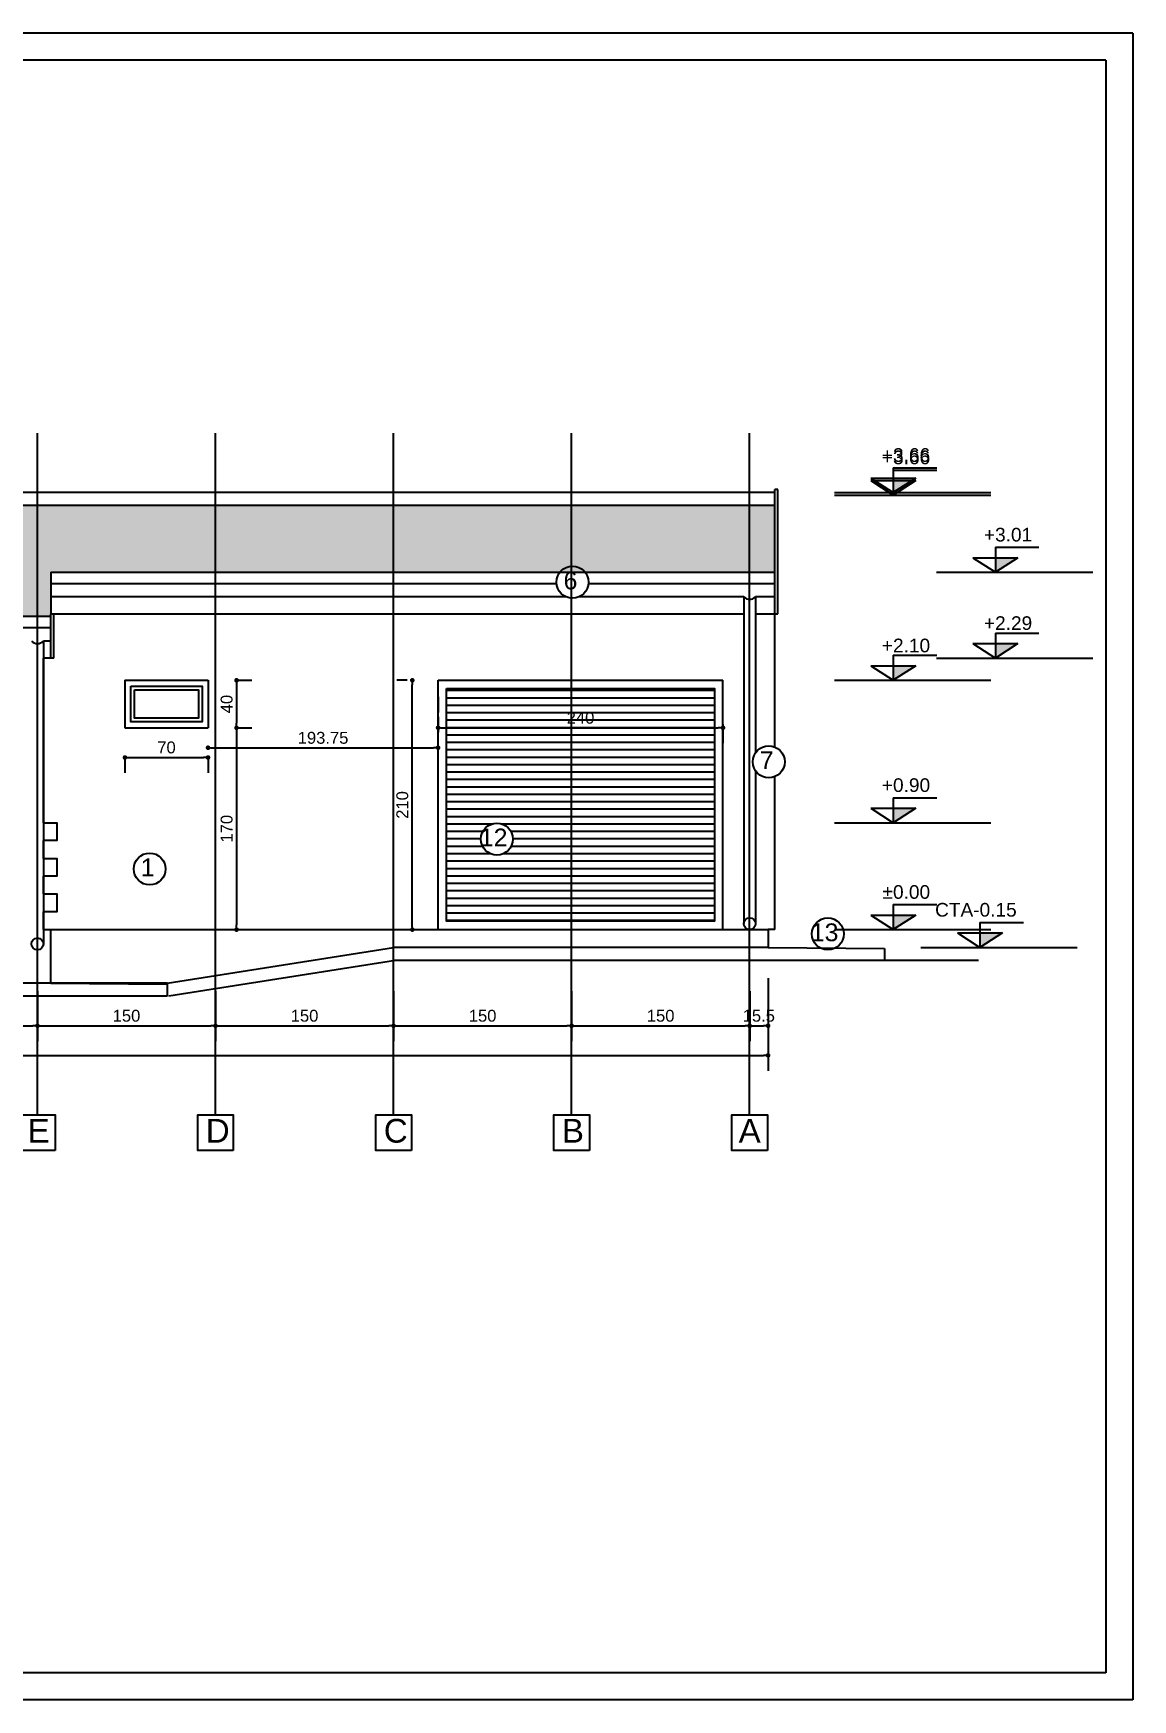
# Model space of a CAD drawing. Header units: millimetres. Extents: x 10453 to 58457, y -15634 to -5634.
# Drawn here: x 49232 to 50158, y -7918 to -6514 of the extents above; entities that cross this region are included whole.
import ezdxf

# ---------------------------------------------------------------- set-up
doc = ezdxf.new("R2010")
doc.units = ezdxf.units.MM
doc.header["$MEASUREMENT"] = 0
doc.layers.get('Defpoints').update_dxf_attribs({"color": 210, "lineweight": 0})
doc.styles.add('1pe200', font='arial.ttf', dxfattribs={"height": 55})
doc.styles.get("Standard").update_dxf_attribs({"font": 'arial.ttf', "height": 10})
doc.dimstyles.get("Standard").update_dxf_attribs({"dimscale": 1.3, "dimtxt": 35, "dimasz": 3, "dimexe": 10, "dimexo": 20, "dimgap": 2.5, "dimtad": 1, "dimdsep": 46, "dimtxsty": 'Standard', "dimblk": 'DOT', "dimcen": 3, "dimazin": 0, "dimtfac": 1, "dimtofl": 0, "dimtmove": 0, "dimatfit": 3, "dimldrblk": 'DOT', "dimfxl": 0.18, "dimtolj": 1, "dimtzin": 0, "dimlwe": -1, "dimarcsym": 0})

# ---------------------------------------------------------------- blocks, each defined once
blk = doc.blocks.new('_Dot')
at = {"color": 0, "linetype": 'ByBlock', "lineweight": -2}
blk.add_line((-0.5, 0), (-1, 0), dxfattribs=at)
at = {"color": 0, "linetype": 'ByBlock', "const_width": 0.5}
blk.add_lwpolyline([(-0.25, 0, 1), (0.25, 0, 1)], format="xyb", close=True, dxfattribs=at)
blk = doc.blocks.new('*D322')
at = {"color": 0, "ltscale": 10, "transparency": 16777216}
for p, q in [((49085.5, -7321.2), (49085.5, -7363.3)), ((49235.5, -7321.2), (49235.5, -7363.3))]:
    blk.add_line(p, q, dxfattribs=at)
at = {"color": 0, "linetype": 'ByBlock', "lineweight": -2, "ltscale": 10, "transparency": 16777216}
blk.add_line((49089.4, -7350.3), (49231.6, -7350.3), dxfattribs=at)
at = {"layer": 'Defpoints', "color": 0, "ltscale": 10, "transparency": 16777216}
for p in [(49085.5, -7295.2), (49235.5, -7295.2), (49235.5, -7350.3)]:
    blk.add_point(p, dxfattribs=at)
at = {"color": 0, "lineweight": -2, "ltscale": 10, "transparency": 16777216, "xscale": 3.9, "yscale": 3.9, "zscale": 3.9, "rotation": 180}
blk.add_blockref('_Dot', (49085.5, -7350.3), dxfattribs=at)
at = {"color": 0, "lineweight": -2, "ltscale": 10, "transparency": 16777216, "xscale": 3.9, "yscale": 3.9, "zscale": 3.9}
blk.add_blockref('_Dot', (49235.5, -7350.3), dxfattribs=at)
at = {"color": 0, "ltscale": 10, "transparency": 16777216, "insert": (49160.5, -7341.9), "char_height": 10, "attachment_point": 5}
blk.add_mtext('\\A1;150', dxfattribs=at)
blk = doc.blocks.new('*D323')
at = {"color": 0, "ltscale": 10, "transparency": 16777216}
for p, q in [((49235.5, -7321.2), (49235.5, -7363.3)), ((49385.5, -7321.2), (49385.5, -7363.3))]:
    blk.add_line(p, q, dxfattribs=at)
at = {"color": 0, "linetype": 'ByBlock', "lineweight": -2, "ltscale": 10, "transparency": 16777216}
blk.add_line((49239.4, -7350.3), (49381.6, -7350.3), dxfattribs=at)
at = {"layer": 'Defpoints', "color": 0, "ltscale": 10, "transparency": 16777216}
for p in [(49235.5, -7295.2), (49385.5, -7295.2), (49385.5, -7350.3)]:
    blk.add_point(p, dxfattribs=at)
at = {"color": 0, "lineweight": -2, "ltscale": 10, "transparency": 16777216, "xscale": 3.9, "yscale": 3.9, "zscale": 3.9, "rotation": 180}
blk.add_blockref('_Dot', (49235.5, -7350.3), dxfattribs=at)
at = {"color": 0, "lineweight": -2, "ltscale": 10, "transparency": 16777216, "xscale": 3.9, "yscale": 3.9, "zscale": 3.9}
blk.add_blockref('_Dot', (49385.5, -7350.3), dxfattribs=at)
at = {"color": 0, "ltscale": 10, "transparency": 16777216, "insert": (49310.5, -7341.9), "char_height": 10, "attachment_point": 5}
blk.add_mtext('\\A1;150', dxfattribs=at)
blk = doc.blocks.new('*D324')
at = {"color": 0, "ltscale": 10, "transparency": 16777216}
for p, q in [((49385.5, -7321.2), (49385.5, -7363.3)), ((49535.5, -7321.2), (49535.5, -7363.3))]:
    blk.add_line(p, q, dxfattribs=at)
at = {"color": 0, "linetype": 'ByBlock', "lineweight": -2, "ltscale": 10, "transparency": 16777216}
blk.add_line((49389.4, -7350.3), (49531.6, -7350.3), dxfattribs=at)
at = {"layer": 'Defpoints', "color": 0, "ltscale": 10, "transparency": 16777216}
for p in [(49385.5, -7295.2), (49535.5, -7295.2), (49535.5, -7350.3)]:
    blk.add_point(p, dxfattribs=at)
at = {"color": 0, "lineweight": -2, "ltscale": 10, "transparency": 16777216, "xscale": 3.9, "yscale": 3.9, "zscale": 3.9, "rotation": 180}
blk.add_blockref('_Dot', (49385.5, -7350.3), dxfattribs=at)
at = {"color": 0, "lineweight": -2, "ltscale": 10, "transparency": 16777216, "xscale": 3.9, "yscale": 3.9, "zscale": 3.9}
blk.add_blockref('_Dot', (49535.5, -7350.3), dxfattribs=at)
at = {"color": 0, "ltscale": 10, "transparency": 16777216, "insert": (49460.5, -7341.9), "char_height": 10, "attachment_point": 5}
blk.add_mtext('\\A1;150', dxfattribs=at)
blk = doc.blocks.new('*D325')
at = {"color": 0, "ltscale": 10, "transparency": 16777216}
for p, q in [((49535.5, -7321.2), (49535.5, -7363.3)), ((49685.5, -7321.2), (49685.5, -7363.3))]:
    blk.add_line(p, q, dxfattribs=at)
at = {"color": 0, "linetype": 'ByBlock', "lineweight": -2, "ltscale": 10, "transparency": 16777216}
blk.add_line((49539.4, -7350.3), (49681.6, -7350.3), dxfattribs=at)
at = {"layer": 'Defpoints', "color": 0, "ltscale": 10, "transparency": 16777216}
for p in [(49535.5, -7295.2), (49685.5, -7295.2), (49685.5, -7350.3)]:
    blk.add_point(p, dxfattribs=at)
at = {"color": 0, "lineweight": -2, "ltscale": 10, "transparency": 16777216, "xscale": 3.9, "yscale": 3.9, "zscale": 3.9, "rotation": 180}
blk.add_blockref('_Dot', (49535.5, -7350.3), dxfattribs=at)
at = {"color": 0, "lineweight": -2, "ltscale": 10, "transparency": 16777216, "xscale": 3.9, "yscale": 3.9, "zscale": 3.9}
blk.add_blockref('_Dot', (49685.5, -7350.3), dxfattribs=at)
at = {"color": 0, "ltscale": 10, "transparency": 16777216, "insert": (49610.5, -7341.9), "char_height": 10, "attachment_point": 5}
blk.add_mtext('\\A1;150', dxfattribs=at)
blk = doc.blocks.new('*D326')
at = {"color": 0, "ltscale": 10, "transparency": 16777216}
for p, q in [((49685.5, -7321.2), (49685.5, -7363.3)), ((49835.5, -7321.2), (49835.5, -7363.3))]:
    blk.add_line(p, q, dxfattribs=at)
at = {"color": 0, "linetype": 'ByBlock', "lineweight": -2, "ltscale": 10, "transparency": 16777216}
blk.add_line((49689.4, -7350.3), (49831.6, -7350.3), dxfattribs=at)
at = {"layer": 'Defpoints', "color": 0, "ltscale": 10, "transparency": 16777216}
for p in [(49685.5, -7295.2), (49835.5, -7295.2), (49835.5, -7350.3)]:
    blk.add_point(p, dxfattribs=at)
at = {"color": 0, "lineweight": -2, "ltscale": 10, "transparency": 16777216, "xscale": 3.9, "yscale": 3.9, "zscale": 3.9, "rotation": 180}
blk.add_blockref('_Dot', (49685.5, -7350.3), dxfattribs=at)
at = {"color": 0, "lineweight": -2, "ltscale": 10, "transparency": 16777216, "xscale": 3.9, "yscale": 3.9, "zscale": 3.9}
blk.add_blockref('_Dot', (49835.5, -7350.3), dxfattribs=at)
at = {"color": 0, "ltscale": 10, "transparency": 16777216, "insert": (49760.5, -7341.9), "char_height": 10, "attachment_point": 5}
blk.add_mtext('\\A1;150', dxfattribs=at)
blk = doc.blocks.new('*D327')
at = {"color": 0, "ltscale": 10, "transparency": 16777216}
for p, q in [((49851, -7310.3), (49851, -7363.3)), ((49835.5, -7321.2), (49835.5, -7363.3))]:
    blk.add_line(p, q, dxfattribs=at)
at = {"color": 0, "linetype": 'ByBlock', "lineweight": -2, "ltscale": 10, "transparency": 16777216}
blk.add_line((49839.4, -7350.3), (49847.1, -7350.3), dxfattribs=at)
at = {"layer": 'Defpoints', "color": 0, "ltscale": 10, "transparency": 16777216}
for p in [(49851, -7284.3), (49835.5, -7295.2), (49851, -7350.3)]:
    blk.add_point(p, dxfattribs=at)
at = {"color": 0, "lineweight": -2, "ltscale": 10, "transparency": 16777216, "xscale": 3.9, "yscale": 3.9, "zscale": 3.9, "rotation": 180}
blk.add_blockref('_Dot', (49835.5, -7350.3), dxfattribs=at)
at = {"color": 0, "lineweight": -2, "ltscale": 10, "transparency": 16777216, "xscale": 3.9, "yscale": 3.9, "zscale": 3.9}
blk.add_blockref('_Dot', (49851, -7350.3), dxfattribs=at)
at = {"color": 0, "ltscale": 10, "transparency": 16777216, "insert": (49843.2, -7341.9), "char_height": 10, "attachment_point": 5}
blk.add_mtext('\\A1;15.5', dxfattribs=at)
blk = doc.blocks.new('*D336')
at = {"color": 0, "ltscale": 10, "transparency": 16777216}
for p, q in [((49309.2, -7125.3), (49309.2, -7137.3)), ((49379.2, -7125.3), (49379.2, -7137.3))]:
    blk.add_line(p, q, dxfattribs=at)
at = {"color": 0, "linetype": 'ByBlock', "lineweight": -2, "ltscale": 10, "transparency": 16777216}
blk.add_line((49313.1, -7124.3), (49375.3, -7124.3), dxfattribs=at)
at = {"layer": 'Defpoints', "color": 0, "ltscale": 10, "transparency": 16777216}
for p in [(49309.2, -7099.3), (49379.2, -7099.3), (49379.2, -7124.3)]:
    blk.add_point(p, dxfattribs=at)
at = {"color": 0, "lineweight": -2, "ltscale": 10, "transparency": 16777216, "xscale": 3.9, "yscale": 3.9, "zscale": 3.9, "rotation": 180}
blk.add_blockref('_Dot', (49309.2, -7124.3), dxfattribs=at)
at = {"color": 0, "lineweight": -2, "ltscale": 10, "transparency": 16777216, "xscale": 3.9, "yscale": 3.9, "zscale": 3.9}
blk.add_blockref('_Dot', (49379.2, -7124.3), dxfattribs=at)
at = {"color": 0, "ltscale": 10, "transparency": 16777216, "insert": (49344.2, -7115.9), "char_height": 10, "attachment_point": 5}
blk.add_mtext('\\A1;70', dxfattribs=at)
blk = doc.blocks.new('*D337')
at = {"color": 0, "ltscale": 10, "transparency": 16777216}
for p, q in [((49573, -7090.1), (49573, -7103.1)), ((49379.2, -7125.3), (49379.2, -7129.1))]:
    blk.add_line(p, q, dxfattribs=at)
at = {"color": 0, "linetype": 'ByBlock', "lineweight": -2, "ltscale": 10, "transparency": 16777216}
blk.add_line((49383.1, -7116.1), (49569.1, -7116.1), dxfattribs=at)
at = {"layer": 'Defpoints', "color": 0, "ltscale": 10, "transparency": 16777216}
for p in [(49379.2, -7099.3), (49573, -7116.1), (49573, -7116.1)]:
    blk.add_point(p, dxfattribs=at)
at = {"color": 0, "lineweight": -2, "ltscale": 10, "transparency": 16777216, "xscale": 3.9, "yscale": 3.9, "zscale": 3.9, "rotation": 180}
blk.add_blockref('_Dot', (49379.2, -7116.1), dxfattribs=at)
at = {"color": 0, "lineweight": -2, "ltscale": 10, "transparency": 16777216, "xscale": 3.9, "yscale": 3.9, "zscale": 3.9}
blk.add_blockref('_Dot', (49573, -7116.1), dxfattribs=at)
at = {"color": 0, "ltscale": 10, "transparency": 16777216, "insert": (49476.1, -7107.8), "char_height": 10, "attachment_point": 5}
blk.add_mtext('\\A1;193.75', dxfattribs=at)
blk = doc.blocks.new('*D338')
at = {"color": 0, "ltscale": 10, "transparency": 16777216}
for p, q in [((49573, -7073.3), (49573, -7086.3)), ((49813, -7096.3), (49813, -7112.3))]:
    blk.add_line(p, q, dxfattribs=at)
at = {"color": 0, "linetype": 'ByBlock', "lineweight": -2, "ltscale": 10, "transparency": 16777216}
blk.add_line((49576.9, -7099.3), (49809.1, -7099.3), dxfattribs=at)
at = {"layer": 'Defpoints', "color": 0, "ltscale": 10, "transparency": 16777216}
for p in [(49813, -7070.3), (49573, -7099.3), (49813, -7099.3)]:
    blk.add_point(p, dxfattribs=at)
at = {"color": 0, "lineweight": -2, "ltscale": 10, "transparency": 16777216, "xscale": 3.9, "yscale": 3.9, "zscale": 3.9, "rotation": 180}
blk.add_blockref('_Dot', (49573, -7099.3), dxfattribs=at)
at = {"color": 0, "lineweight": -2, "ltscale": 10, "transparency": 16777216, "xscale": 3.9, "yscale": 3.9, "zscale": 3.9}
blk.add_blockref('_Dot', (49813, -7099.3), dxfattribs=at)
at = {"color": 0, "ltscale": 10, "transparency": 16777216, "insert": (49693, -7090.9), "char_height": 10, "attachment_point": 5}
blk.add_mtext('\\A1;240', dxfattribs=at)
blk = doc.blocks.new('*D339')
at = {"color": 0, "ltscale": 10, "transparency": 16777216}
for p, q in [((49547, -7059.3), (49538.3, -7059.3)), ((49530.7, -7269.3), (49538.3, -7269.3))]:
    blk.add_line(p, q, dxfattribs=at)
at = {"color": 0, "linetype": 'ByBlock', "lineweight": -2, "ltscale": 10, "transparency": 16777216}
blk.add_line((49551.3, -7265.4), (49551.3, -7063.2), dxfattribs=at)
at = {"layer": 'Defpoints', "color": 0, "ltscale": 10, "transparency": 16777216}
for p in [(49551.3, -7059.3), (49573, -7059.3), (49556.7, -7269.3)]:
    blk.add_point(p, dxfattribs=at)
at = {"color": 0, "lineweight": -2, "ltscale": 10, "transparency": 16777216, "xscale": 3.9, "yscale": 3.9, "zscale": 3.9}
for p, rotation in [((49551.3, -7059.3), 90), ((49551.3, -7269.3), 270)]:
    blk.add_blockref('_Dot', p, dxfattribs=dict(at, rotation=rotation))
at = {"color": 0, "ltscale": 10, "transparency": 16777216, "insert": (49542.9, -7164.3), "char_height": 10, "attachment_point": 5, "rotation": 90}
blk.add_mtext('\\A1;210', dxfattribs=at)
blk = doc.blocks.new('*D340')
at = {"color": 0, "ltscale": 10, "transparency": 16777216}
for p, q in [((49405.2, -7059.3), (49416.2, -7059.3)), ((49405.2, -7099.3), (49416.2, -7099.3))]:
    blk.add_line(p, q, dxfattribs=at)
at = {"color": 0, "linetype": 'ByBlock', "lineweight": -2, "ltscale": 10, "transparency": 16777216}
blk.add_line((49403.2, -7063.2), (49403.2, -7095.4), dxfattribs=at)
at = {"layer": 'Defpoints', "color": 0, "ltscale": 10, "transparency": 16777216}
for p in [(49379.2, -7059.3), (49379.2, -7099.3), (49403.2, -7099.3)]:
    blk.add_point(p, dxfattribs=at)
at = {"color": 0, "lineweight": -2, "ltscale": 10, "transparency": 16777216, "xscale": 3.9, "yscale": 3.9, "zscale": 3.9}
for p, rotation in [((49403.2, -7059.3), 90), ((49403.2, -7099.3), 270)]:
    blk.add_blockref('_Dot', p, dxfattribs=dict(at, rotation=rotation))
at = {"color": 0, "ltscale": 10, "transparency": 16777216, "insert": (49394.9, -7079.3), "char_height": 10, "attachment_point": 5, "rotation": 90}
blk.add_mtext('\\A1;40', dxfattribs=at)
blk = doc.blocks.new('*D341')
at = {"color": 0, "ltscale": 10, "transparency": 16777216}
for p, q in [((48470, -7340.3), (48470, -7388.2)), ((49851, -7340.3), (49851, -7388.2))]:
    blk.add_line(p, q, dxfattribs=at)
at = {"color": 0, "linetype": 'ByBlock', "lineweight": -2, "ltscale": 10, "transparency": 16777216}
blk.add_line((48473.9, -7375.2), (49847.1, -7375.2), dxfattribs=at)
at = {"layer": 'Defpoints', "color": 0, "ltscale": 10, "transparency": 16777216}
for p in [(48470, -7314.3), (49851, -7314.3), (49851, -7375.2)]:
    blk.add_point(p, dxfattribs=at)
at = {"color": 0, "lineweight": -2, "ltscale": 10, "transparency": 16777216, "xscale": 3.9, "yscale": 3.9, "zscale": 3.9, "rotation": 180}
blk.add_blockref('_Dot', (48470, -7375.2), dxfattribs=at)
at = {"color": 0, "lineweight": -2, "ltscale": 10, "transparency": 16777216, "xscale": 3.9, "yscale": 3.9, "zscale": 3.9}
blk.add_blockref('_Dot', (49851, -7375.2), dxfattribs=at)
at = {"color": 0, "ltscale": 10, "transparency": 16777216, "insert": (49160.5, -7366.9), "char_height": 10, "attachment_point": 5}
blk.add_mtext('\\A1;1381', dxfattribs=at)
blk = doc.blocks.new('*D368')
at = {"color": 0, "ltscale": 10, "transparency": 16777216}
for p, q in [((49405.2, -7099.3), (49416.2, -7099.3)), ((49405.2, -7269.3), (49416.2, -7269.3))]:
    blk.add_line(p, q, dxfattribs=at)
at = {"color": 0, "linetype": 'ByBlock', "lineweight": -2, "ltscale": 10, "transparency": 16777216}
blk.add_line((49403.2, -7103.2), (49403.2, -7265.4), dxfattribs=at)
at = {"layer": 'Defpoints', "color": 0, "ltscale": 10, "transparency": 16777216}
for p in [(49379.2, -7099.3), (49379.2, -7269.3), (49403.2, -7269.3)]:
    blk.add_point(p, dxfattribs=at)
at = {"color": 0, "lineweight": -2, "ltscale": 10, "transparency": 16777216, "xscale": 3.9, "yscale": 3.9, "zscale": 3.9}
for p, rotation in [((49403.2, -7099.3), 90), ((49403.2, -7269.3), 270)]:
    blk.add_blockref('_Dot', p, dxfattribs=dict(at, rotation=rotation))
at = {"color": 0, "ltscale": 10, "transparency": 16777216, "insert": (49394.9, -7184.3), "char_height": 10, "attachment_point": 5, "rotation": 90}
blk.add_mtext('\\A1;170', dxfattribs=at)

msp = doc.modelspace()

# ---------------------------------------------------------------- hatches: boundary and pattern name
at = {"ltscale": 10}
h = msp.add_hatch(dxfattribs=at)
h.set_pattern_fill('AR-RSHKE', color=256, scale=1.5, angle=180, style=0)
h.set_pattern_definition([(180, (31501.795, -11692.68), (-38.25, -18), [9, -7.5, 10.5, -4.5, 13.5, -6]), (180, (31492.795, -11693.43), (-38.25, -18), [7.5, -28.5, 6, -9]), (180, (31474.795, -11691.556), (-38.25, -18), [4.5, -46.5]), (270, (31501.795, -11692.68), (12.75, -18), [17.25, -54.75]), (270, (31492.795, -11692.68), (12.75, -18), [16.875, -55.125]), (270, (31485.295, -11692.68), (12.75, -18), [15.75, -56.25]), (270, (31474.795, -11691.556), (12.75, -18), [17.25, -54.75]), (270, (31470.295, -11691.556), (12.75, -18), [17.25, -54.75]), (270, (31456.795, -11692.68), (12.75, -18), [16.5, -55.5])])
h.paths.add_polyline_path([(49856.739, -6912), (48464.239, -6912), (48464.239, -7005.489), (49246.739, -7005.489), (49246.739, -7003.436), (49246.739, -6968.291), (49856.739, -6968.291)])
h = msp.add_hatch(dxfattribs=at)
h.set_pattern_fill('ANSI31', color=256, scale=50, angle=135, style=0)
h.set_pattern_definition([(180, (31501.7954, -11692.6805), (-1e-15, -6.25), [])])
edge = h.paths.add_edge_path()
edge.add_arc((49622.555, -7193.042), 13.422, 0, 360)
h.paths.add_polyline_path([(49579.989, -7262.269), (49805.989, -7262.269), (49805.989, -7066.269), (49579.989, -7066.269)])

# ---------------------------------------------------------------- linework, layer by layer
at = {"ltscale": 2}
for p, q in [((50158.165, -6514.325), (48162.965, -6514.325)), ((50158.165, -6514.325), (50158.165, -7917.93)), ((50158.165, -7917.93), (48162.965, -7917.93))]:
    msp.add_line(p, q, dxfattribs=at)
at = {"ltscale": 10}
for p, q in [((50158.165, -6514.325), (50158.165, -7917.93)), ((50135.665, -6536.825), (48185.465, -6536.825)), ((50135.665, -6536.825), (50135.665, -7895.43)), ((49956.504, -6880.189), (49956.504, -6901.207)), ((49956.504, -6882.189), (49956.504, -6903.207)), ((49856.739, -6901.207), (48464.239, -6901.207)), ((49856.739, -7003.436), (49856.739, -6898.707)), ((49859.239, -6898.707), (49856.739, -6898.707)), ((49859.239, -7003.436), (49859.239, -6898.707)), ((49906.871, -6901.207), (50038.58, -6901.207)), ((49906.871, -6903.207), (50038.58, -6903.207)), ((49856.739, -6912), (48464.239, -6912)), ((50042.489, -6947.273), (50042.489, -6968.291)), ((49246.739, -6968.291), (49856.739, -6968.291)), ((49246.739, -6968.291), (49246.739, -7003.436)), ((49992.857, -6968.291), (50124.565, -6968.291)), ((49246.739, -7003.436), (49830.489, -7003.436)), ((49246.739, -7040.633), (49246.739, -7003.436)), ((49249.239, -7040.633), (49249.239, -7003.436)), ((49840.489, -7003.436), (49856.739, -7003.436)), ((49856.739, -7003.436), (49859.239, -7003.436)), ((49856.739, -7115.568), (49856.739, -7003.436)), ((49246.739, -7005.489), (48464.239, -7005.489)), ((50042.489, -7019.615), (50042.489, -7040.633)), ((49249.239, -7040.633), (49240.489, -7040.633)), ((49240.489, -7179.269), (49240.489, -7040.633)), ((49956.504, -7038.25), (49956.504, -7059.269)), ((49956.504, -7038.25), (49956.504, -7059.269)), ((49992.857, -7040.633), (50124.565, -7040.633)), ((49309.239, -7059.269), (49309.239, -7099.269)), ((49309.239, -7059.269), (49379.239, -7059.269)), ((49379.239, -7059.269), (49379.239, -7099.269)), ((49572.989, -7269.269), (49572.989, -7059.269)), ((49572.989, -7059.269), (49812.989, -7059.269)), ((49812.989, -7269.269), (49812.989, -7059.269)), ((49906.871, -7059.269), (50038.58, -7059.269)), ((49906.871, -7059.269), (50038.58, -7059.269)), ((49309.239, -7099.269), (49379.239, -7099.269)), ((49856.739, -7269.269), (49856.739, -7140.348)), ((49956.504, -7158.25), (49956.504, -7179.269)), ((49956.504, -7158.25), (49956.504, -7179.269)), ((49906.871, -7179.269), (50038.58, -7179.269)), ((49906.871, -7179.269), (50038.58, -7179.269)), ((49240.489, -7209.269), (49240.489, -7194.269)), ((49240.489, -7239.269), (49240.489, -7224.269)), ((49240.489, -7269.269), (49240.489, -7254.269)), ((49956.504, -7248.25), (49956.504, -7269.269)), ((49956.504, -7248.25), (49956.504, -7269.269)), ((49240.489, -7269.269), (49246.739, -7269.269)), ((49246.739, -7269.269), (49556.739, -7269.269)), ((49246.739, -7314.269), (49246.739, -7269.269)), ((49556.739, -7269.269), (49850.989, -7269.269)), ((49850.989, -7269.269), (49850.989, -7284.269)), ((49856.739, -7269.269), (49850.989, -7269.269)), ((49906.871, -7269.269), (49972.725, -7269.269)), ((49906.871, -7269.269), (50038.58, -7269.269)), ((50029.437, -7263.25), (50029.437, -7284.269)), ((49344.739, -7314.269), (49535.489, -7284.269)), ((49850.989, -7284.269), (49535.489, -7284.269)), ((49850.989, -7284.269), (49948.989, -7285.249)), ((49979.805, -7284.269), (50111.513, -7284.269)), ((49346.293, -7325.127), (49537.043, -7295.127)), ((49850.989, -7295.249), (49535.489, -7295.249)), ((50028.264, -7295.249), (49850.989, -7295.249)), ((49948.989, -7285.249), (49948.989, -7295.249)), ((49344.739, -7325.249), (48310.572, -7325.249)), ((49344.739, -7314.269), (48469.995, -7314.269)), ((49246.739, -7314.269), (49344.739, -7315.249)), ((49344.739, -7314.269), (49344.739, -7325.249)), ((50135.665, -7895.43), (48185.465, -7895.43)), ((50158.165, -7917.93), (48162.965, -7917.93))]:
    msp.add_line(p, q, dxfattribs=at)
at = {"color": 19, "ltscale": 2}
for p, q in [((49235.489, -7425.249), (49235.489, -6851.207)), ((49385.489, -7425.249), (49385.489, -6851.207)), ((49535.489, -7425.249), (49535.489, -6851.207)), ((49685.489, -7425.249), (49685.489, -6851.207)), ((49835.489, -7425.249), (49835.489, -6851.207))]:
    msp.add_line(p, q, dxfattribs=at)
at = {"linetype": 'Continuous'}
for p, q in [((49937.542, -6888.977), (49956.504, -6901.207)), ((49937.542, -6888.977), (49975.466, -6888.977)), ((49937.542, -6890.977), (49956.504, -6903.207)), ((49937.542, -6890.977), (49975.466, -6890.977)), ((49956.504, -6880.189), (49993.23, -6880.189)), ((49956.504, -6882.189), (49993.23, -6882.189)), ((49975.466, -6888.977), (49956.504, -6901.207)), ((49975.466, -6890.977), (49956.504, -6903.207)), ((50042.489, -6947.273), (50079.215, -6947.273)), ((50023.527, -6956.062), (50042.489, -6968.291)), ((50023.527, -6956.062), (50061.451, -6956.062)), ((50061.451, -6956.062), (50042.489, -6968.291)), ((50023.527, -7028.404), (50042.489, -7040.633)), ((50023.527, -7028.404), (50061.451, -7028.404)), ((50042.489, -7019.615), (50079.215, -7019.615)), ((50061.451, -7028.404), (50042.489, -7040.633)), ((49956.504, -7038.25), (49993.23, -7038.25)), ((49956.504, -7038.25), (49993.23, -7038.25)), ((49937.542, -7047.039), (49956.504, -7059.269)), ((49937.542, -7047.039), (49975.466, -7047.039)), ((49937.542, -7047.039), (49956.504, -7059.269)), ((49937.542, -7047.039), (49975.466, -7047.039)), ((49975.466, -7047.039), (49956.504, -7059.269)), ((49975.466, -7047.039), (49956.504, -7059.269)), ((49956.504, -7158.25), (49993.23, -7158.25)), ((49956.504, -7158.25), (49993.23, -7158.25)), ((49937.542, -7167.039), (49956.504, -7179.269)), ((49937.542, -7167.039), (49975.466, -7167.039)), ((49937.542, -7167.039), (49956.504, -7179.269)), ((49937.542, -7167.039), (49975.466, -7167.039)), ((49975.466, -7167.039), (49956.504, -7179.269)), ((49975.466, -7167.039), (49956.504, -7179.269)), ((49956.504, -7248.25), (49993.23, -7248.25)), ((49956.504, -7248.25), (49993.23, -7248.25)), ((49937.542, -7257.039), (49956.504, -7269.269)), ((49937.542, -7257.039), (49975.466, -7257.039)), ((49937.542, -7257.039), (49956.504, -7269.269)), ((49937.542, -7257.039), (49975.466, -7257.039)), ((49975.466, -7257.039), (49956.504, -7269.269)), ((49975.466, -7257.039), (49956.504, -7269.269)), ((50029.437, -7263.25), (50066.163, -7263.25)), ((50010.475, -7272.039), (50029.437, -7284.269)), ((50010.475, -7272.039), (50048.399, -7272.039)), ((50048.399, -7272.039), (50029.437, -7284.269))]:
    msp.add_line(p, q, dxfattribs=at)
for p, q in [((49672.902, -6978.034), (49246.739, -6978.034)), ((49681.187, -6989.041), (49246.739, -6989.041)), ((49830.489, -6989.041), (49691.309, -6989.041)), ((49856.739, -6978.034), (49699.594, -6978.034)), ((49830.489, -6989.041), (49830.489, -7264.269)), ((49856.739, -6989.041), (49840.489, -6989.041)), ((49840.489, -6989.041), (49840.489, -7120.398)), ((49246.739, -7015.231), (48685.507, -7015.231)), ((49246.739, -7026.238), (49240.489, -7026.238)), ((49240.489, -7026.238), (49240.489, -7281.312)), ((49840.489, -7135.518), (49840.489, -7264.269))]:
    msp.add_line(p, q)
at = {"ltscale": 10}
for points in [[(49314.239, -7064.269), (49374.239, -7064.269), (49374.239, -7094.269), (49314.239, -7094.269)], [(49317.239, -7067.269), (49371.239, -7067.269), (49371.239, -7091.269), (49317.239, -7091.269)], [(49579.989, -7066.269), (49805.989, -7066.269), (49805.989, -7262.269), (49579.989, -7262.269)], [(49250.489, -7455.249), (49220.489, -7455.249), (49220.489, -7425.249), (49250.489, -7425.249)], [(49400.489, -7455.249), (49370.489, -7455.249), (49370.489, -7425.249), (49400.489, -7425.249)], [(49550.489, -7455.249), (49520.489, -7455.249), (49520.489, -7425.249), (49550.489, -7425.249)], [(49700.489, -7455.249), (49670.489, -7455.249), (49670.489, -7425.249), (49700.489, -7425.249)], [(49850.489, -7455.249), (49820.489, -7455.249), (49820.489, -7425.249), (49850.489, -7425.249)]]:
    msp.add_lwpolyline(points, close=True, dxfattribs=at)
for points in [[(49240.489, -7179.269), (49251.739, -7179.269), (49251.739, -7194.269), (49240.489, -7194.269)], [(49240.489, -7209.269), (49251.739, -7209.269), (49251.739, -7224.269), (49240.489, -7224.269)], [(49240.489, -7239.269), (49251.739, -7239.269), (49251.739, -7254.269), (49240.489, -7254.269)]]:
    msp.add_lwpolyline(points, dxfattribs=at)
for centre, radius in [((49686.248, -6976.61), 13.422), ((49851.579, -7127.958), 13.422), ((49622.555, -7193.042), 13.422), ((49330.02, -7218.23), 13.422), ((49835.489, -7264.269), 5), ((49901.368, -7272.929), 13.422), ((49235.489, -7281.312), 5)]:
    msp.add_circle(centre, radius, dxfattribs=at)
for centre in [(49835.489, -6983.928), (49235.489, -7021.125)]:
    msp.add_arc(centre, 7.152, 225.642545, 314.357455)
at = {"linetype": 'Continuous'}
for points in [[(49956.504, -6901.207), (49956.504, -6888.977), (49956.504, -6901.207), (49975.466, -6888.977)], [(49956.504, -6903.207), (49956.504, -6890.977), (49956.504, -6903.207), (49975.466, -6890.977)], [(50042.489, -6968.291), (50042.489, -6956.062), (50042.489, -6968.291), (50061.451, -6956.062)], [(50042.489, -7040.633), (50042.489, -7028.404), (50042.489, -7040.633), (50061.451, -7028.404)], [(49956.504, -7059.269), (49956.504, -7047.039), (49956.504, -7059.269), (49975.466, -7047.039)], [(49956.504, -7059.269), (49956.504, -7047.039), (49956.504, -7059.269), (49975.466, -7047.039)], [(49956.504, -7179.269), (49956.504, -7167.039), (49956.504, -7179.269), (49975.466, -7167.039)], [(49956.504, -7179.269), (49956.504, -7167.039), (49956.504, -7179.269), (49975.466, -7167.039)], [(49956.504, -7269.269), (49956.504, -7257.039), (49956.504, -7269.269), (49975.466, -7257.039)], [(49956.504, -7269.269), (49956.504, -7257.039), (49956.504, -7269.269), (49975.466, -7257.039)], [(50029.437, -7284.269), (50029.437, -7272.039), (50029.437, -7284.269), (50048.399, -7272.039)]]:
    msp.add_solid(points, dxfattribs=at)

# ---------------------------------------------------------------- texts
at = {"ltscale": 10, "attachment_point": 3}
for s, insert, char_height, width in [('+3.66', (49987.525, -6863.776), 11.5, 58.2011), ('+3.66', (49987.525, -6865.776), 11.5, 58.2011), ('+3.01', (50073.51, -6930.86), 11.5, 58.2011), ('6', (49690.379, -6967.745), 15, 8.27298), ('+2.29', (50073.51, -7005.364), 11.5, 58.2011), ('+2.10', (49987.525, -7024.215), 11.5, 58.2011), ('+2.10', (49987.525, -7024.215), 11.5, 58.2011), ('7', (49855.71, -7119.093), 15, 8.27298), ('+0.90', (49987.525, -7141.837), 11.5, 58.2011), ('+0.90', (49987.525, -7141.837), 11.5, 58.2011), ('12', (49631.476, -7184.177), 15, 8.27298), ('1', (49334.151, -7209.365), 15, 8.27298), ('%%P0.00', (49987.525, -7231.837), 11.5, 58.2011), ('%%P0.00', (49987.525, -7231.837), 11.5, 58.2011), ('CTA-0.15', (50060.458, -7246.837), 11.5, 58.2011), ('13', (49910.29, -7264.064), 15, 8.27298)]:
    msp.add_mtext(s, dxfattribs=dict(at, insert=insert, char_height=char_height, width=width))
at = {"ltscale": 10, "char_height": 20, "width": 21.44505, "attachment_point": 1, "style": '1pe200'}
for s, insert in [('E', (49227.266, -7428.726)), ('D', (49377.266, -7428.726)), ('C', (49527.266, -7428.726)), ('B', (49677.266, -7428.726)), ('A', (49826.201, -7428.726))]:
    msp.add_mtext(s, dxfattribs=dict(at, insert=insert))

# ---------------------------------------------------------------- dimensions: what is measured, and where the dimension line sits
at = {"ltscale": 10}
for base, p1, p2, picture, middle in [((49403.239, -7099.269), (49379.239, -7059.269), (49379.239, -7099.269), '*D340', (49394.884, -7079.269)), ((49403.239, -7269.269), (49379.239, -7099.269), (49379.239, -7269.269), '*D368', (49394.884, -7184.269))]:
    dim = msp.add_linear_dim(base=base, p1=p1, p2=p2, angle=90, dimstyle='Standard', dxfattribs=at)
    dim.commit()
    dim.dimension.update_dxf_attribs({"geometry": picture, "text_midpoint": middle})
dim = msp.add_linear_dim(base=(49551.274, -7059.269), p1=(49556.739, -7269.269), p2=(49572.989, -7059.269), angle=90, dimstyle='Standard', override={"dimtmove": 1}, dxfattribs=at)
dim.commit()
dim.dimension.update_dxf_attribs({"geometry": '*D339', "text_midpoint": (49542.918, -7164.269)})
for base, p1, p2, picture, middle in [((49812.989, -7099.269), (49572.989, -7099.269), (49812.989, -7070.269), '*D338', (49692.989, -7090.913)), ((49572.989, -7116.144), (49379.239, -7099.269), (49572.989, -7116.144), '*D337', (49476.114, -7107.785)), ((49235.489, -7350.269), (49085.489, -7295.249), (49235.489, -7295.249), '*D322', (49160.489, -7341.913)), ((49385.489, -7350.269), (49235.489, -7295.249), (49385.489, -7295.249), '*D323', (49310.489, -7341.913)), ((49535.489, -7350.269), (49385.489, -7295.249), (49535.489, -7295.249), '*D324', (49460.489, -7341.913)), ((49685.489, -7350.269), (49535.489, -7295.249), (49685.489, -7295.249), '*D325', (49610.489, -7341.913)), ((49835.489, -7350.269), (49685.489, -7295.249), (49835.489, -7295.249), '*D326', (49760.489, -7341.913)), ((49850.989, -7375.249), (48469.989, -7314.269), (49850.989, -7314.269), '*D341', (49160.489, -7366.89))]:
    dim = msp.add_linear_dim(base=base, p1=p1, p2=p2, dimstyle='Standard', override={"dimtmove": 1}, dxfattribs=at)
    dim.commit()
    dim.dimension.update_dxf_attribs({"geometry": picture, "text_midpoint": middle})
dim = msp.add_linear_dim(base=(49379.239, -7124.269), p1=(49309.239, -7099.269), p2=(49379.239, -7099.269), dimstyle='Standard', dxfattribs=at)
dim.commit()
dim.dimension.update_dxf_attribs({"geometry": '*D336', "text_midpoint": (49344.239, -7115.913)})
dim = msp.add_linear_dim(base=(49850.989, -7350.269), p1=(49835.489, -7295.249), p2=(49850.989, -7284.269), dimstyle='Standard', override={"dimtmove": 1}, dxfattribs=at)
dim.commit()
dim.dimension.update_dxf_attribs({"geometry": '*D327', "text_midpoint": (49843.239, -7350.269), "dimtype": 160})

doc.saveas('drawing.dxf')
